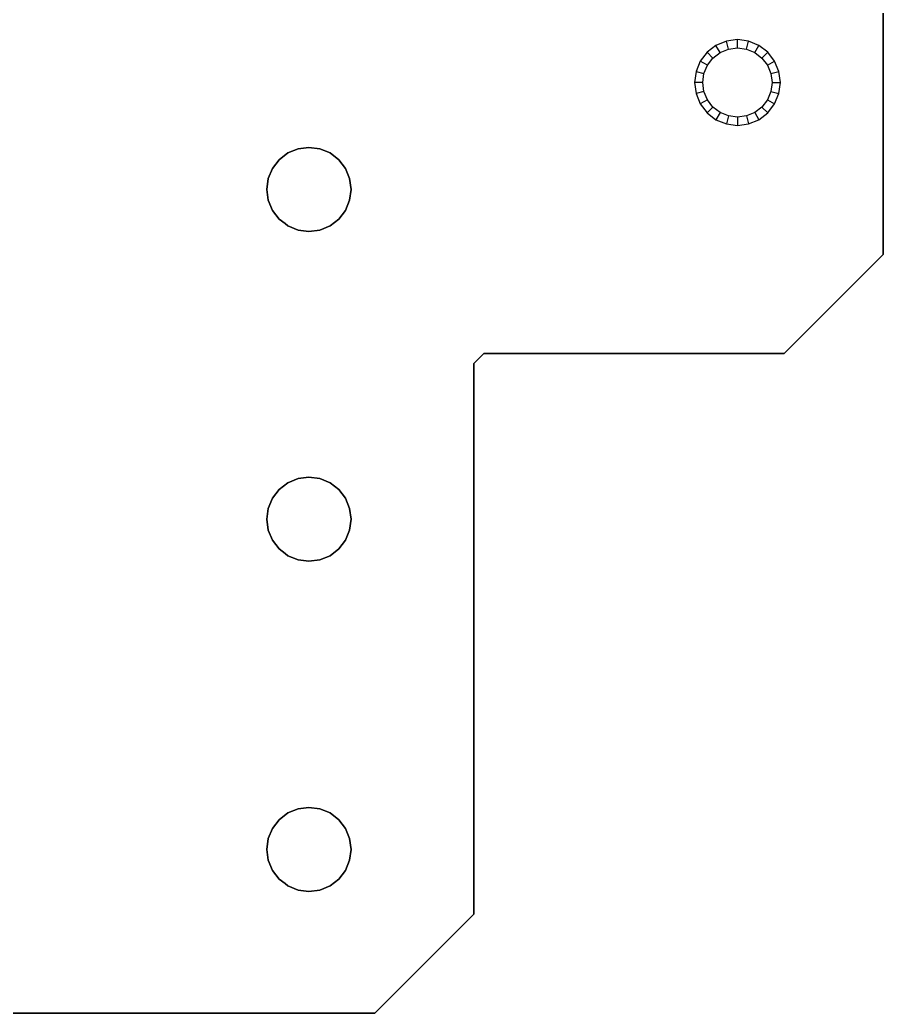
# Model space of a CAD drawing. Header units: metres. Extents: x 0 to 1120, y 0 to 254.
# Drawn here: x 257.1 to 309.4, y 0 to 60.2 of the extents above; entities that cross this region are included whole.
import ezdxf

# ---------------------------------------------------------------- set-up
doc = ezdxf.new("R2010")
doc.units = ezdxf.units.M

msp = doc.modelspace()

# ---------------------------------------------------------------- linework, layer by layer
at = {"layer": 'Group#1'}
for p, q in [((309.402, 46), (309.402, 114)), ((309.402, 114, 6), (309.402, 46, 6)), ((300.572, 59.03, 6), (299.899, 58.941, 6)), ((301.245, 58.941, 6), (300.572, 59.03, 6)), ((300.572, 58.53, 5.5), (300.572, 59.03, 6)), ((299.272, 58.682, 6), (298.734, 58.268, 6)), ((299.899, 58.941, 6), (299.272, 58.682, 6)), ((299.522, 58.249, 5.5), (299.272, 58.682, 6)), ((299.522, 58.249), (300.029, 58.458)), ((299.522, 58.249, 5.5), (300.029, 58.458, 5.5)), ((300.029, 58.458, 5.5), (299.899, 58.941, 6)), ((300.029, 58.458), (300.572, 58.53)), ((300.029, 58.458, 5.5), (300.572, 58.53, 5.5)), ((300.029, 58.458, 5.5), (300.029, 58.458)), ((300.572, 58.53), (301.116, 58.458)), ((300.572, 58.53), (300.572, 58.53, 5.5)), ((300.572, 58.53, 5.5), (301.116, 58.458, 5.5)), ((301.116, 58.458, 5.5), (301.245, 58.941, 6)), ((301.116, 58.458), (301.622, 58.249)), ((301.116, 58.458, 5.5), (301.116, 58.458)), ((301.116, 58.458, 5.5), (301.622, 58.249, 5.5)), ((301.872, 58.682, 6), (301.245, 58.941, 6)), ((301.622, 58.249, 5.5), (301.872, 58.682, 6)), ((302.411, 58.268, 6), (301.872, 58.682, 6)), ((298.734, 58.268, 6), (298.32, 57.73, 6)), ((299.087, 57.915, 5.5), (298.734, 58.268, 6)), ((298.753, 57.48), (299.087, 57.915)), ((298.753, 57.48, 5.5), (299.087, 57.915, 5.5)), ((299.087, 57.915), (299.522, 58.249)), ((299.087, 57.915, 5.5), (299.522, 58.249, 5.5)), ((299.087, 57.915), (299.087, 57.915, 5.5)), ((299.522, 58.249), (299.522, 58.249, 5.5)), ((301.622, 58.249), (302.057, 57.915)), ((301.622, 58.249), (301.622, 58.249, 5.5)), ((301.622, 58.249, 5.5), (302.057, 57.915, 5.5)), ((302.057, 57.915, 5.5), (302.411, 58.268, 6)), ((302.057, 57.915), (302.391, 57.48)), ((302.057, 57.915, 5.5), (302.057, 57.915)), ((302.057, 57.915, 5.5), (302.391, 57.48, 5.5)), ((302.824, 57.73, 6), (302.411, 58.268, 6)), ((298.32, 57.73, 6), (298.061, 57.103, 6)), ((298.753, 57.48, 5.5), (298.32, 57.73, 6)), ((298.544, 56.974), (298.753, 57.48)), ((298.544, 56.974, 5.5), (298.753, 57.48, 5.5)), ((298.753, 57.48, 5.5), (298.753, 57.48)), ((302.391, 57.48, 5.5), (302.824, 57.73, 6)), ((302.391, 57.48), (302.601, 56.974)), ((302.391, 57.48), (302.391, 57.48, 5.5)), ((302.391, 57.48, 5.5), (302.601, 56.974, 5.5)), ((303.084, 57.103, 6), (302.824, 57.73, 6)), ((298.061, 57.103, 6), (297.972, 56.43, 6)), ((298.061, 57.103, 6), (298.544, 56.974, 5.5)), ((298.472, 56.43), (298.544, 56.974)), ((298.472, 56.43, 5.5), (298.544, 56.974, 5.5)), ((298.544, 56.974), (298.544, 56.974, 5.5)), ((302.601, 56.974, 5.5), (303.084, 57.103, 6)), ((302.601, 56.974), (302.672, 56.43)), ((302.601, 56.974, 5.5), (302.672, 56.43, 5.5)), ((302.601, 56.974, 5.5), (302.601, 56.974)), ((303.172, 56.43, 6), (303.084, 57.103, 6)), ((297.972, 56.43, 6), (298.061, 55.757, 6)), ((298.472, 56.43, 5.5), (297.972, 56.43, 6)), ((298.544, 55.886), (298.472, 56.43)), ((298.544, 55.886, 5.5), (298.472, 56.43, 5.5)), ((298.472, 56.43, 5.5), (298.472, 56.43)), ((302.672, 56.43), (302.601, 55.886)), ((302.672, 56.43, 5.5), (302.601, 55.886, 5.5)), ((302.672, 56.43, 5.5), (302.672, 56.43)), ((302.672, 56.43, 5.5), (303.172, 56.43, 6)), ((303.084, 55.757, 6), (303.172, 56.43, 6)), ((298.544, 55.886, 5.5), (298.061, 55.757, 6)), ((298.061, 55.757, 6), (298.32, 55.13, 6)), ((298.753, 55.38), (298.544, 55.886)), ((298.544, 55.886), (298.544, 55.886, 5.5)), ((298.753, 55.38, 5.5), (298.544, 55.886, 5.5)), ((302.601, 55.886), (302.391, 55.38)), ((302.601, 55.886, 5.5), (302.391, 55.38, 5.5)), ((302.601, 55.886), (302.601, 55.886, 5.5)), ((302.601, 55.886, 5.5), (303.084, 55.757, 6)), ((302.824, 55.13, 6), (303.084, 55.757, 6)), ((298.753, 55.38, 5.5), (298.32, 55.13, 6)), ((298.32, 55.13, 6), (298.734, 54.592, 6)), ((299.087, 54.945, 5.5), (298.734, 54.592, 6)), ((299.087, 54.945), (298.753, 55.38)), ((298.753, 55.38, 5.5), (298.753, 55.38)), ((299.087, 54.945, 5.5), (298.753, 55.38, 5.5)), ((299.522, 54.611), (299.087, 54.945)), ((299.522, 54.611, 5.5), (299.087, 54.945, 5.5)), ((299.087, 54.945), (299.087, 54.945, 5.5)), ((302.057, 54.945), (301.622, 54.611)), ((302.057, 54.945, 5.5), (301.622, 54.611, 5.5)), ((302.391, 55.38), (302.057, 54.945)), ((302.391, 55.38, 5.5), (302.057, 54.945, 5.5)), ((302.057, 54.945, 5.5), (302.057, 54.945)), ((302.057, 54.945, 5.5), (302.411, 54.592, 6)), ((302.391, 55.38, 5.5), (302.391, 55.38)), ((302.391, 55.38, 5.5), (302.824, 55.13, 6)), ((302.411, 54.592, 6), (302.824, 55.13, 6)), ((298.734, 54.592, 6), (299.272, 54.178, 6)), ((299.522, 54.611, 5.5), (299.272, 54.178, 6)), ((300.029, 54.402), (299.522, 54.611)), ((300.029, 54.402, 5.5), (299.522, 54.611, 5.5)), ((299.522, 54.611), (299.522, 54.611, 5.5)), ((300.029, 54.402, 5.5), (299.899, 53.919, 6)), ((300.572, 54.33), (300.029, 54.402)), ((300.029, 54.402), (300.029, 54.402, 5.5)), ((300.572, 54.33, 5.5), (300.029, 54.402, 5.5)), ((301.116, 54.402), (300.572, 54.33)), ((301.116, 54.402, 5.5), (300.572, 54.33, 5.5)), ((300.572, 54.33, 5.5), (300.572, 54.33)), ((300.572, 54.33, 5.5), (300.572, 53.83, 6)), ((301.622, 54.611), (301.116, 54.402)), ((301.622, 54.611, 5.5), (301.116, 54.402, 5.5)), ((301.116, 54.402), (301.116, 54.402, 5.5)), ((301.116, 54.402, 5.5), (301.245, 53.919, 6)), ((301.622, 54.611), (301.622, 54.611, 5.5)), ((301.622, 54.611, 5.5), (301.872, 54.178, 6)), ((301.872, 54.178, 6), (302.411, 54.592, 6)), ((299.272, 54.178, 6), (299.899, 53.919, 6)), ((299.899, 53.919, 6), (300.572, 53.83, 6)), ((300.572, 53.83, 6), (301.245, 53.919, 6)), ((301.245, 53.919, 6), (301.872, 54.178, 6)), ((273.327, 52.157), (273.942, 52.412)), ((273.942, 52.412, 6), (273.327, 52.157, 6)), ((273.942, 52.412), (274.602, 52.499)), ((274.602, 52.499, 6), (273.942, 52.412, 6)), ((273.942, 52.412), (273.942, 52.412, 6)), ((274.602, 52.499), (274.602, 52.499, 6)), ((274.602, 52.499), (275.262, 52.412)), ((275.262, 52.412, 6), (274.602, 52.499, 6)), ((275.262, 52.412), (275.877, 52.157)), ((275.262, 52.412), (275.262, 52.412, 6)), ((275.877, 52.157, 6), (275.262, 52.412, 6)), ((272.799, 51.752), (273.327, 52.157)), ((273.327, 52.157, 6), (272.799, 51.752, 6)), ((273.327, 52.157), (273.327, 52.157, 6)), ((275.877, 52.157), (276.405, 51.752)), ((275.877, 52.157), (275.877, 52.157, 6)), ((276.405, 51.752, 6), (275.877, 52.157, 6)), ((272.139, 50.609), (272.393, 51.224)), ((272.393, 51.224, 6), (272.139, 50.609, 6)), ((272.393, 51.224), (272.799, 51.752)), ((272.799, 51.752, 6), (272.393, 51.224, 6)), ((272.393, 51.224), (272.393, 51.224, 6)), ((272.799, 51.752), (272.799, 51.752, 6)), ((276.405, 51.752), (276.405, 51.752, 6)), ((276.405, 51.752), (276.81, 51.224)), ((276.81, 51.224, 6), (276.405, 51.752, 6)), ((276.81, 51.224), (277.065, 50.609)), ((276.81, 51.224), (276.81, 51.224, 6)), ((277.065, 50.609, 6), (276.81, 51.224, 6)), ((272.052, 49.949), (272.139, 50.609)), ((272.139, 50.609, 6), (272.052, 49.949, 6)), ((272.139, 50.609), (272.139, 50.609, 6)), ((277.065, 50.609), (277.065, 50.609, 6)), ((277.065, 50.609), (277.152, 49.949)), ((277.152, 49.949, 6), (277.065, 50.609, 6)), ((272.052, 49.949), (272.052, 49.949, 6)), ((272.139, 49.289), (272.052, 49.949)), ((272.052, 49.949, 6), (272.139, 49.289, 6)), ((277.152, 49.949), (277.065, 49.289)), ((277.065, 49.289, 6), (277.152, 49.949, 6)), ((277.152, 49.949), (277.152, 49.949, 6)), ((272.393, 48.674), (272.139, 49.289)), ((272.139, 49.289), (272.139, 49.289, 6)), ((272.139, 49.289, 6), (272.393, 48.674, 6)), ((277.065, 49.289), (276.81, 48.674)), ((276.81, 48.674, 6), (277.065, 49.289, 6)), ((277.065, 49.289), (277.065, 49.289, 6)), ((272.393, 48.674), (272.393, 48.674, 6)), ((272.799, 48.145), (272.393, 48.674)), ((272.393, 48.674, 6), (272.799, 48.145, 6)), ((276.81, 48.674), (276.405, 48.145)), ((276.405, 48.145, 6), (276.81, 48.674, 6)), ((276.81, 48.674), (276.81, 48.674, 6)), ((272.799, 48.145), (272.799, 48.145, 6)), ((273.15, 47.876), (272.799, 48.145)), ((272.799, 48.145, 6), (273.15, 47.876, 6)), ((273.15, 47.876), (273.15, 47.876, 6)), ((273.327, 47.74), (273.15, 47.876)), ((273.15, 47.876, 6), (273.327, 47.74, 6)), ((273.327, 47.74), (273.327, 47.74, 6)), ((273.942, 47.485), (273.327, 47.74)), ((273.327, 47.74, 6), (273.942, 47.485, 6)), ((275.877, 47.74), (275.262, 47.485)), ((275.262, 47.485, 6), (275.877, 47.74, 6)), ((276.405, 48.145), (275.877, 47.74)), ((275.877, 47.74, 6), (276.405, 48.145, 6)), ((275.877, 47.74), (275.877, 47.74, 6)), ((276.405, 48.145), (276.405, 48.145, 6)), ((273.942, 47.485), (273.942, 47.485, 6)), ((274.602, 47.399), (273.942, 47.485)), ((273.942, 47.485, 6), (274.602, 47.399, 6)), ((275.262, 47.485), (274.602, 47.399)), ((274.602, 47.399, 6), (275.262, 47.485, 6)), ((274.602, 47.399), (274.602, 47.399, 6)), ((275.262, 47.485, 6), (275.262, 47.485)), ((303.402, 40), (309.402, 46)), ((309.402, 46, 6), (303.402, 40, 6)), ((309.402, 46), (309.402, 46, 6)), ((284.602, 39.4), (285.202, 40)), ((285.202, 40, 6), (284.602, 39.4, 6)), ((285.202, 40), (285.202, 40, 6)), ((285.202, 40), (303.402, 40)), ((303.402, 40, 6), (285.202, 40, 6)), ((303.402, 40), (303.402, 40, 6)), ((284.602, 39.4), (284.602, 39.4, 6)), ((284.602, 6), (284.602, 39.4)), ((284.602, 39.4, 6), (284.602, 6, 6)), ((272.799, 31.752), (273.327, 32.157)), ((273.327, 32.157, 6), (272.799, 31.752, 6)), ((273.327, 32.157), (273.942, 32.412)), ((273.942, 32.412, 6), (273.327, 32.157, 6)), ((273.327, 32.157), (273.327, 32.157, 6)), ((273.942, 32.412), (274.602, 32.499)), ((274.602, 32.499, 6), (273.942, 32.412, 6)), ((273.942, 32.412), (273.942, 32.412, 6)), ((274.602, 32.499), (275.262, 32.412)), ((274.602, 32.499), (274.602, 32.499, 6)), ((275.262, 32.412, 6), (274.602, 32.499, 6)), ((275.262, 32.412), (275.262, 32.412, 6)), ((275.262, 32.412), (275.877, 32.157)), ((275.877, 32.157, 6), (275.262, 32.412, 6)), ((275.877, 32.157), (276.405, 31.752)), ((275.877, 32.157), (275.877, 32.157, 6)), ((276.405, 31.752, 6), (275.877, 32.157, 6)), ((272.393, 31.224), (272.799, 31.752)), ((272.799, 31.752, 6), (272.393, 31.224, 6)), ((272.799, 31.752), (272.799, 31.752, 6)), ((276.405, 31.752), (276.81, 31.224)), ((276.405, 31.752), (276.405, 31.752, 6)), ((276.81, 31.224, 6), (276.405, 31.752, 6)), ((272.139, 30.609), (272.393, 31.224)), ((272.393, 31.224, 6), (272.139, 30.609, 6)), ((272.393, 31.224), (272.393, 31.224, 6)), ((276.81, 31.224), (277.065, 30.609)), ((276.81, 31.224), (276.81, 31.224, 6)), ((277.065, 30.609, 6), (276.81, 31.224, 6)), ((272.052, 29.949), (272.139, 30.609)), ((272.139, 30.609, 6), (272.052, 29.949, 6)), ((272.139, 30.609), (272.139, 30.609, 6)), ((277.065, 30.609), (277.152, 29.949)), ((277.065, 30.609), (277.065, 30.609, 6)), ((277.152, 29.949, 6), (277.065, 30.609, 6)), ((272.052, 29.949), (272.052, 29.949, 6)), ((272.139, 29.289), (272.052, 29.949)), ((272.052, 29.949, 6), (272.139, 29.289, 6)), ((277.152, 29.949), (277.065, 29.289)), ((277.065, 29.289, 6), (277.152, 29.949, 6)), ((277.152, 29.949), (277.152, 29.949, 6)), ((272.139, 29.289), (272.139, 29.289, 6)), ((272.393, 28.674), (272.139, 29.289)), ((272.139, 29.289, 6), (272.393, 28.674, 6)), ((277.065, 29.289), (276.81, 28.674)), ((276.81, 28.674, 6), (277.065, 29.289, 6)), ((277.065, 29.289), (277.065, 29.289, 6)), ((272.393, 28.674), (272.393, 28.674, 6)), ((272.799, 28.145), (272.393, 28.674)), ((272.393, 28.674, 6), (272.799, 28.145, 6)), ((276.81, 28.674), (276.405, 28.145)), ((276.405, 28.145, 6), (276.81, 28.674, 6)), ((276.81, 28.674), (276.81, 28.674, 6)), ((273.15, 27.876), (272.799, 28.145)), ((272.799, 28.145), (272.799, 28.145, 6)), ((272.799, 28.145, 6), (273.15, 27.876, 6)), ((273.327, 27.74), (273.15, 27.876)), ((273.15, 27.876), (273.15, 27.876, 6)), ((273.15, 27.876, 6), (273.327, 27.74, 6)), ((273.327, 27.74), (273.327, 27.74, 6)), ((273.942, 27.485), (273.327, 27.74)), ((273.327, 27.74, 6), (273.942, 27.485, 6)), ((275.877, 27.74), (275.262, 27.485)), ((275.262, 27.485, 6), (275.877, 27.74, 6)), ((276.405, 28.145), (275.877, 27.74)), ((275.877, 27.74, 6), (276.405, 28.145, 6)), ((275.877, 27.74), (275.877, 27.74, 6)), ((276.405, 28.145, 6), (276.405, 28.145)), ((274.602, 27.399), (273.942, 27.485)), ((273.942, 27.485), (273.942, 27.485, 6)), ((273.942, 27.485, 6), (274.602, 27.399, 6)), ((275.262, 27.485), (274.602, 27.399)), ((274.602, 27.399, 6), (275.262, 27.485, 6)), ((274.602, 27.399), (274.602, 27.399, 6)), ((275.262, 27.485), (275.262, 27.485, 6)), ((272.799, 11.73), (273.327, 12.136)), ((273.327, 12.136, 6), (272.799, 11.73, 6)), ((273.327, 12.136), (273.942, 12.39)), ((273.942, 12.39, 6), (273.327, 12.136, 6)), ((273.327, 12.136), (273.327, 12.136, 6)), ((273.942, 12.39), (274.602, 12.477)), ((274.602, 12.477, 6), (273.942, 12.39, 6)), ((273.942, 12.39), (273.942, 12.39, 6)), ((274.602, 12.477), (275.262, 12.39)), ((274.602, 12.477), (274.602, 12.477, 6)), ((275.262, 12.39, 6), (274.602, 12.477, 6)), ((275.262, 12.39), (275.877, 12.136)), ((275.262, 12.39), (275.262, 12.39, 6)), ((275.877, 12.136, 6), (275.262, 12.39, 6)), ((275.877, 12.136), (276.405, 11.73)), ((275.877, 12.136), (275.877, 12.136, 6)), ((276.405, 11.73, 6), (275.877, 12.136, 6)), ((272.393, 11.202), (272.799, 11.73)), ((272.799, 11.73, 6), (272.393, 11.202, 6)), ((272.799, 11.73), (272.799, 11.73, 6)), ((276.405, 11.73), (276.81, 11.202)), ((276.405, 11.73), (276.405, 11.73, 6)), ((276.81, 11.202, 6), (276.405, 11.73, 6)), ((272.139, 10.587), (272.393, 11.202)), ((272.393, 11.202, 6), (272.139, 10.587, 6)), ((272.393, 11.202, 6), (272.393, 11.202)), ((276.81, 11.202), (277.065, 10.587)), ((276.81, 11.202), (276.81, 11.202, 6)), ((277.065, 10.587, 6), (276.81, 11.202, 6)), ((272.052, 9.927), (272.139, 10.587)), ((272.139, 10.587, 6), (272.052, 9.927, 6)), ((272.139, 10.587), (272.139, 10.587, 6)), ((277.065, 10.587), (277.152, 9.927)), ((277.065, 10.587), (277.065, 10.587, 6)), ((277.152, 9.927, 6), (277.065, 10.587, 6)), ((272.052, 9.927), (272.052, 9.927, 6)), ((272.139, 9.267), (272.052, 9.927)), ((272.052, 9.927, 6), (272.139, 9.267, 6)), ((277.152, 9.927), (277.065, 9.267)), ((277.065, 9.267, 6), (277.152, 9.927, 6)), ((277.152, 9.927), (277.152, 9.927, 6)), ((272.393, 8.652), (272.139, 9.267)), ((272.139, 9.267), (272.139, 9.267, 6)), ((272.139, 9.267, 6), (272.393, 8.652, 6)), ((277.065, 9.267), (276.81, 8.652)), ((276.81, 8.652, 6), (277.065, 9.267, 6)), ((277.065, 9.267), (277.065, 9.267, 6)), ((272.393, 8.652), (272.393, 8.652, 6)), ((272.799, 8.124), (272.393, 8.652)), ((272.393, 8.652, 6), (272.799, 8.124, 6)), ((276.81, 8.652), (276.405, 8.124)), ((276.405, 8.124, 6), (276.81, 8.652, 6)), ((276.81, 8.652), (276.81, 8.652, 6)), ((273.15, 7.855), (272.799, 8.124)), ((272.799, 8.124), (272.799, 8.124, 6)), ((272.799, 8.124, 6), (273.15, 7.855, 6)), ((273.15, 7.855), (273.15, 7.855, 6)), ((273.327, 7.719), (273.15, 7.855)), ((273.15, 7.855, 6), (273.327, 7.719, 6)), ((276.405, 8.124), (275.877, 7.719)), ((275.877, 7.719, 6), (276.405, 8.124, 6)), ((276.405, 8.124), (276.405, 8.124, 6)), ((273.942, 7.464), (273.327, 7.719)), ((273.327, 7.719), (273.327, 7.719, 6)), ((273.327, 7.719, 6), (273.942, 7.464, 6)), ((274.602, 7.377), (273.942, 7.464)), ((273.942, 7.464), (273.942, 7.464, 6)), ((273.942, 7.464, 6), (274.602, 7.377, 6)), ((275.262, 7.464), (274.602, 7.377)), ((274.602, 7.377, 6), (275.262, 7.464, 6)), ((274.602, 7.377), (274.602, 7.377, 6)), ((275.877, 7.719), (275.262, 7.464)), ((275.262, 7.464, 6), (275.877, 7.719, 6)), ((275.262, 7.464), (275.262, 7.464, 6)), ((275.877, 7.719), (275.877, 7.719, 6)), ((278.602, 0), (284.602, 6)), ((284.602, 6, 6), (278.602, 0, 6)), ((284.602, 6), (284.602, 6, 6)), ((210.602, 0), (278.602, 0)), ((278.602, 0, 6), (210.602, 0, 6)), ((278.602, 0), (278.602, 0, 6))]:
    msp.add_line(p, q, dxfattribs=at)

doc.saveas('drawing.dxf')
